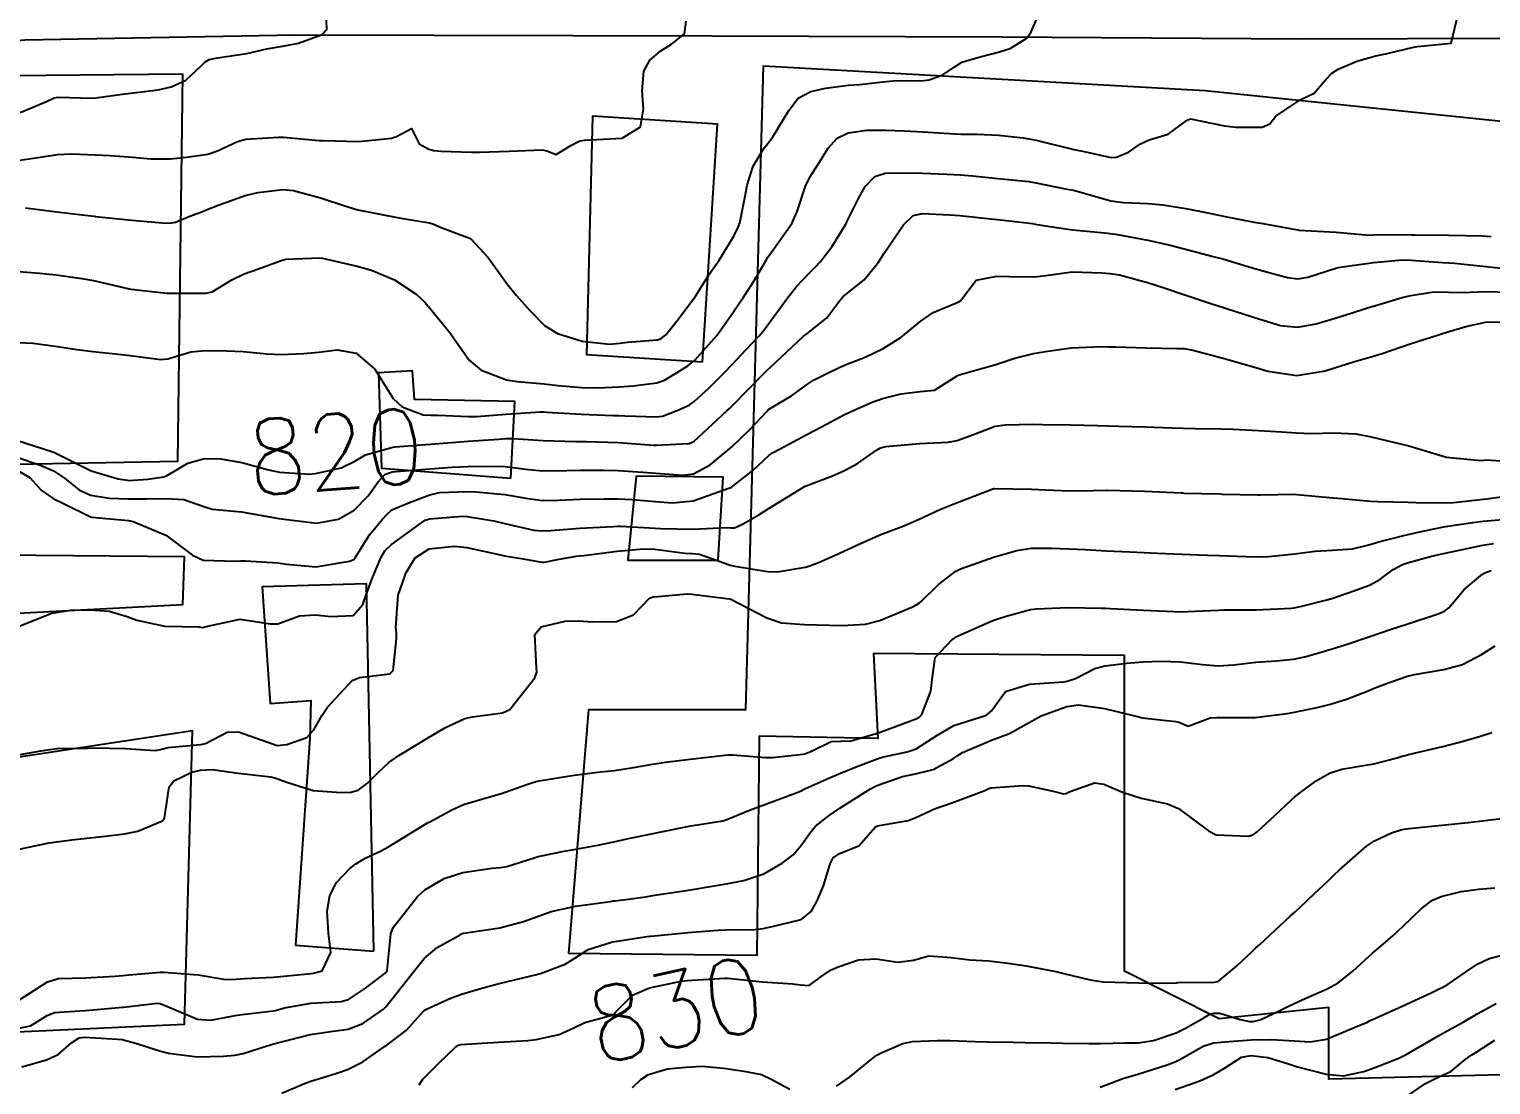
# Model space of a CAD drawing. Header units: metres. Extents: x 307586 to 320046, y 7427249 to 7434250.
# Drawn here: x 319479.4 to 319557.1, y 7428803.8 to 7428859.9 of the extents above; entities that cross this region are included whole.
import ezdxf
from ezdxf.enums import TextEntityAlignment as Align

# ---------------------------------------------------------------- set-up
doc = ezdxf.new("R2010")
doc.units = ezdxf.units.M
doc.header["$MEASUREMENT"] = 0
for name, color, linetype in [('Cotas', 45, 'Continuous'), ('Curvas de Nivel 1m', 11, 'Continuous'), ('Curvas de Nivel 5m', 15, 'Continuous'), ('Edificações', 30, 'Continuous'), ('Vias Primárias', 230, 'Continuous')]:
    doc.layers.add(name, color=color, linetype=linetype)
doc.styles.add('Style-STANDARD', font='STANDARD.shx')

msp = doc.modelspace()

# ---------------------------------------------------------------- linework, layer by layer
at = {"layer": 'Curvas de Nivel 1m', "flags": 128}
for points, elevation in [([(319478.817, 7428846.999), (319479.932, 7428846.908), (319480.815, 7428846.806), (319482.192, 7428846.616), (319482.811, 7428846.509), (319484.697, 7428846.078), (319484.804, 7428846.056), (319485.583, 7428845.958), (319486.706, 7428845.846), (319486.802, 7428845.839), (319486.904, 7428845.837), (319488.802, 7428845.846), (319489.112, 7428845.915), (319490.167, 7428846.545), (319490.818, 7428846.868), (319491.572, 7428847.132), (319492.829, 7428847.6), (319493.054, 7428847.644), (319494.831, 7428847.718), (319494.975, 7428847.704), (319496.825, 7428847.27), (319497.576, 7428847.058), (319498.814, 7428846.54), (319499.956, 7428845.783), (319500.395, 7428845.372), (319500.794, 7428844.921), (319501.724, 7428843.761), (319502.768, 7428842.285), (319503.421, 7428841.743), (319504.755, 7428841.232), (319505.331, 7428841.145), (319506.753, 7428841.015), (319507.506, 7428840.938), (319508.75, 7428840.825), (319509.607, 7428840.81), (319510.751, 7428840.863), (319511.486, 7428840.909), (319512.755, 7428841.074), (319513.16, 7428841.223), (319513.828, 7428841.619), (319514.394, 7428841.986), (319514.77, 7428842.288), (319515.941, 7428843.593), (319516.795, 7428844.797), (319517.11, 7428845.267), (319517.326, 7428845.575), (319517.91, 7428846.476), (319518.539, 7428847.563), (319518.644, 7428847.752), (319518.838, 7428848.022), (319519.929, 7428849.544), (319520.215, 7428850.187), (319520.647, 7428851.534), (319520.888, 7428852.003), (319521.478, 7428852.944), (319521.838, 7428853.521), (319522.34, 7428854.084), (319522.911, 7428854.352), (319523.919, 7428854.494), (319524.913, 7428854.5), (319525.9, 7428854.463), (319526.912, 7428854.407), (319528.026, 7428854.335), (319528.911, 7428854.293), (319529.775, 7428854.29), (319530.911, 7428854.24), (319532.213, 7428854.093), (319532.912, 7428853.965), (319534.764, 7428853.513), (319534.905, 7428853.479), (319535.464, 7428853.362), (319536.655, 7428853.098), (319536.9, 7428853.047), (319537.176, 7428853.061), (319537.81, 7428853.331), (319538.465, 7428853.769), (319538.913, 7428853.983), (319539.934, 7428854.288), (319540.929, 7428855.028), (319541.117, 7428855.101), (319542.925, 7428854.738), (319543.525, 7428854.663), (319544.924, 7428854.666), (319545.339, 7428854.831), (319545.655, 7428855.239), (319546.942, 7428856.121), (319547.689, 7428856.469), (319548.325, 7428857.206), (319548.634, 7428857.526), (319548.958, 7428857.744), (319549.947, 7428858.17), (319550.966, 7428858.451), (319551.562, 7428858.569), (319552.97, 7428858.907), (319553.173, 7428858.946), (319554.973, 7428859.13), (319555.364, 7428860.758)], 818), ([(319478.886, 7428852.901), (319479.863, 7428853.051), (319480.891, 7428853.2), (319481.648, 7428853.246), (319482.891, 7428853.197), (319483.718, 7428853.154), (319484.889, 7428853.064), (319485.862, 7428852.981), (319486.889, 7428852.983), (319487.758, 7428853.063), (319488.893, 7428853.23), (319489.4, 7428853.408), (319490.462, 7428853.897), (319490.904, 7428854.02), (319492.64, 7428854.138), (319492.906, 7428854.135), (319494.795, 7428853.96), (319494.904, 7428853.96), (319495.017, 7428853.961), (319496.904, 7428853.897), (319498.64, 7428854.068), (319498.907, 7428854.172), (319499.714, 7428854.591), (319500.11, 7428853.782), (319500.626, 7428853.5), (319500.9, 7428853.428), (319501.275, 7428853.391), (319502.899, 7428853.337), (319503.316, 7428853.328), (319504.899, 7428853.387), (319506.65, 7428853.453), (319506.9, 7428853.395), (319507.393, 7428853.2), (319508.176, 7428853.687), (319508.653, 7428853.935), (319508.906, 7428853.968), (319509.217, 7428853.986), (319510.907, 7428854.076), (319511.883, 7428854.67), (319512.042, 7428855.639), (319511.978, 7428856.598), (319512.055, 7428857.639), (319512.375, 7428858.22), (319512.964, 7428858.718), (319513.526, 7428859.066), (319514.225, 7428859.617), (319514.304, 7428860.296)], 816), ([(319479.188, 7428850.366), (319480.854, 7428850.155), (319482.204, 7428849.996), (319482.852, 7428849.927), (319482.92, 7428849.922), (319484.85, 7428849.725), (319486.475, 7428849.571), (319486.849, 7428849.558), (319487.173, 7428849.614), (319487.927, 7428849.929), (319488.594, 7428850.184), (319488.857, 7428850.286), (319489.484, 7428850.536), (319490.864, 7428851.026), (319491.551, 7428851.198), (319492.868, 7428851.354), (319493.431, 7428851.3), (319494.869, 7428850.914), (319496.228, 7428850.464), (319496.86, 7428850.277), (319498.762, 7428849.893), (319498.854, 7428849.874), (319499.363, 7428849.792), (319500.663, 7428849.585), (319500.85, 7428849.52), (319501.29, 7428849.324), (319502.843, 7428848.749), (319503.778, 7428847.741), (319504.812, 7428846.307), (319505.294, 7428845.723), (319506.006, 7428844.922), (319506.787, 7428844.122), (319507.465, 7428843.693), (319508.779, 7428843.282), (319510.242, 7428843.123), (319510.778, 7428843.187), (319511.184, 7428843.24), (319512.78, 7428843.366), (319512.975, 7428843.435), (319513.219, 7428843.626), (319513.914, 7428844.497), (319514.754, 7428845.61), (319514.779, 7428845.635), (319514.804, 7428845.679), (319515.548, 7428846.873), (319516.067, 7428847.591), (319516.846, 7428848.863), (319517.08, 7428849.348), (319517.164, 7428849.577), (319517.45, 7428850.998), (319517.549, 7428851.573), (319517.872, 7428852.592), (319518.463, 7428853.564), (319518.659, 7428853.809), (319518.909, 7428854.139), (319519.768, 7428855.547), (319520.266, 7428856.207), (319520.938, 7428856.558), (319521.723, 7428856.74), (319522.944, 7428856.887), (319523.517, 7428856.932), (319524.947, 7428857.095), (319525.31, 7428857.122), (319526.948, 7428857.146), (319527.231, 7428857.175), (319527.955, 7428857.45), (319528.546, 7428857.856), (319528.96, 7428858.11), (319529.938, 7428858.401), (319530.965, 7428858.66), (319531.531, 7428858.84), (319532.412, 7428859.396), (319532.651, 7428859.72), (319532.99, 7428860.505)], 817), ([(319478.771, 7428843.218), (319479.605, 7428843.192), (319480.768, 7428843.016), (319481.916, 7428842.848), (319482.764, 7428842.742), (319484.142, 7428842.596), (319484.761, 7428842.525), (319486.393, 7428842.311), (319486.759, 7428842.35), (319487.978, 7428842.715), (319488.766, 7428842.794), (319489.891, 7428842.778), (319490.766, 7428842.74), (319492.029, 7428842.613), (319492.764, 7428842.576), (319493.992, 7428842.636), (319494.771, 7428842.707), (319495.761, 7428842.824), (319496.771, 7428842.655), (319497.763, 7428841.81), (319498.74, 7428840.242), (319499.218, 7428839.793), (319500.328, 7428839.375), (319500.729, 7428839.354), (319501.135, 7428839.36), (319502.728, 7428839.284), (319503.18, 7428839.294), (319504.73, 7428839.413), (319506.562, 7428839.533), (319506.731, 7428839.533), (319506.906, 7428839.524), (319508.73, 7428839.418), (319510.421, 7428839.346), (319510.73, 7428839.333), (319511.057, 7428839.319), (319512.729, 7428839.267), (319513.049, 7428839.308), (319513.863, 7428839.619), (319514.461, 7428839.889), (319514.74, 7428840.076), (319515.538, 7428840.811), (319516.314, 7428841.587), (319516.768, 7428842.073), (319517.493, 7428842.855), (319518.187, 7428843.566), (319518.457, 7428843.892), (319518.791, 7428844.355), (319519.662, 7428845.547), (319520.164, 7428846.188), (319520.823, 7428846.892), (319521.15, 7428847.205), (319521.455, 7428847.524), (319522.056, 7428848.303), (319522.795, 7428849.511), (319522.814, 7428849.55), (319522.855, 7428849.639), (319523.479, 7428850.898), (319523.821, 7428851.501), (319524.336, 7428852.048), (319524.89, 7428852.223), (319525.648, 7428852.236), (319526.891, 7428852.219), (319528.169, 7428852.169), (319528.89, 7428852.127), (319529.533, 7428852.074), (319530.888, 7428851.927), (319532.513, 7428851.767), (319532.886, 7428851.711), (319534.566, 7428851.373), (319534.882, 7428851.309), (319534.958, 7428851.293), (319536.874, 7428850.749), (319537.555, 7428850.651), (319538.872, 7428850.603), (319539.651, 7428850.528), (319540.869, 7428850.333), (319542.027, 7428850.117), (319542.863, 7428849.939), (319544.492, 7428849.62), (319544.857, 7428849.554), (319546.718, 7428849.222), (319546.83, 7428849.197), (319546.853, 7428849.197), (319546.878, 7428849.195), (319548.852, 7428849.09), (319550.605, 7428848.929), (319550.851, 7428848.938), (319551.07, 7428848.949), (319552.851, 7428848.942), (319553.061, 7428848.938), (319554.851, 7428848.92), (319556.634, 7428848.886), (319556.851, 7428848.876), (319557.092, 7428848.856)], 819), ([(319478.699, 7428837.14), (319480.023, 7428836.69), (319480.689, 7428836.394), (319481.271, 7428836.004), (319482.058, 7428835.378), (319482.674, 7428835.103), (319483.646, 7428834.954), (319484.672, 7428834.915), (319485.623, 7428834.906), (319486.673, 7428834.922), (319487.612, 7428834.871), (319488.669, 7428834.502), (319489.119, 7428834.365), (319490.666, 7428834.22), (319492.663, 7428833.87), (319494.66, 7428833.626), (319495.823, 7428833.833), (319496.668, 7428834.306), (319497.415, 7428835.074), (319497.93, 7428835.808), (319498.286, 7428836.207), (319498.691, 7428836.351), (319500.014, 7428836.459), (319500.694, 7428836.511), (319501.857, 7428836.597), (319502.696, 7428836.636), (319503.779, 7428836.656), (319504.696, 7428836.632), (319505.936, 7428836.47), (319506.693, 7428836.397), (319507.963, 7428836.418), (319508.694, 7428836.439), (319509.914, 7428836.442), (319510.694, 7428836.42), (319511.998, 7428836.332), (319512.693, 7428836.275), (319514.137, 7428836.17), (319514.692, 7428836.249), (319515.582, 7428836.714), (319516.622, 7428837.581), (319516.714, 7428837.665), (319517.69, 7428838.603), (319518.589, 7428839.561), (319518.659, 7428839.636), (319518.735, 7428839.696), (319519.899, 7428840.39), (319520.755, 7428841.003), (319521.076, 7428841.209), (319521.681, 7428841.521), (319522.4, 7428841.881), (319522.768, 7428842.036), (319523.824, 7428842.448), (319524.777, 7428842.9), (319525.713, 7428843.476), (319526.792, 7428844.37), (319527.433, 7428844.817), (319528.802, 7428845.376), (319528.896, 7428845.439), (319529.723, 7428846.523), (319530.823, 7428846.747), (319531.501, 7428846.724), (319532.823, 7428846.709), (319533.425, 7428846.786), (319534.829, 7428846.969), (319536.398, 7428846.916), (319536.828, 7428846.887), (319537.348, 7428846.815), (319538.824, 7428846.41), (319539.657, 7428846.143), (319540.818, 7428845.756), (319542.256, 7428845.276), (319542.81, 7428845.09), (319543.075, 7428845.001), (319544.801, 7428844.452), (319545.9, 7428844.13), (319546.795, 7428844.027), (319547.8, 7428844.208), (319548.803, 7428844.517), (319549.319, 7428844.678), (319550.813, 7428845.144), (319550.833, 7428845.149), (319550.893, 7428845.169), (319552.367, 7428845.605), (319552.819, 7428845.715), (319554.046, 7428845.913), (319554.821, 7428845.901), (319555.585, 7428845.883), (319556.821, 7428845.926), (319558.019, 7428845.89)], 821), ([(319478.689, 7428836.467), (319479.438, 7428836.029), (319480.023, 7428835.367), (319480.672, 7428834.938), (319481.285, 7428834.62), (319482.572, 7428833.991), (319482.662, 7428833.952), (319482.713, 7428833.938), (319484.66, 7428833.753), (319484.92, 7428833.705), (319486.648, 7428832.975), (319488.066, 7428831.926), (319488.63, 7428831.647), (319490.333, 7428831.598), (319490.63, 7428831.623), (319490.892, 7428831.625), (319492.629, 7428831.505), (319493.058, 7428831.436), (319494.627, 7428831.299), (319496.407, 7428831.591), (319496.641, 7428831.685), (319496.7, 7428831.762), (319496.73, 7428831.819), (319497.473, 7428832.994), (319498.15, 7428833.805), (319498.39, 7428834.079), (319498.668, 7428834.333), (319499.608, 7428834.722), (319500.676, 7428835.121), (319501.202, 7428835.24), (319502.678, 7428835.3), (319503.135, 7428835.289), (319504.677, 7428835.145), (319505.898, 7428834.935), (319506.674, 7428834.828), (319507.532, 7428834.834), (319508.675, 7428834.892), (319509.931, 7428834.917), (319510.676, 7428834.912), (319511.444, 7428834.873), (319512.674, 7428834.779), (319513.587, 7428834.708), (319514.675, 7428834.807), (319516.575, 7428835.474), (319516.682, 7428835.518), (319516.725, 7428835.537), (319516.783, 7428835.579), (319517.85, 7428836.414), (319518.708, 7428837.213), (319518.904, 7428837.363), (319519.265, 7428837.552), (319520.721, 7428838.325), (319521.505, 7428838.742), (319522.732, 7428839.401), (319522.805, 7428839.436), (319522.952, 7428839.508), (319524.186, 7428840.051), (319524.744, 7428840.236), (319525.731, 7428840.493), (319526.75, 7428840.624), (319527.51, 7428840.694), (319528.707, 7428841.441), (319528.739, 7428841.465), (319528.763, 7428841.475), (319528.817, 7428841.492), (319530.769, 7428842.043), (319531.779, 7428842.394), (319532.775, 7428842.643), (319533.415, 7428842.745), (319534.779, 7428842.943), (319536.439, 7428843.004), (319536.779, 7428842.991), (319537.136, 7428842.98), (319538.779, 7428842.934), (319540.384, 7428842.901), (319540.779, 7428842.893), (319541.246, 7428842.817), (319542.774, 7428842.396), (319543.962, 7428842.067), (319544.769, 7428841.831), (319545.216, 7428841.692), (319546.765, 7428841.463), (319548.267, 7428841.706), (319548.77, 7428841.868), (319549.773, 7428842.185), (319550.776, 7428842.482), (319551.306, 7428842.636), (319552.783, 7428843.15), (319554.295, 7428843.631), (319554.793, 7428843.782), (319555.824, 7428844.088), (319556.801, 7428844.303), (319557.581, 7428844.313)], 822), ([(319478.593, 7428828.04), (319480.601, 7428828.844), (319481.602, 7428829.001), (319482.603, 7428829.011), (319483.637, 7428828.945), (319484.6, 7428828.668), (319485.108, 7428828.472), (319486.595, 7428828.154), (319488.411, 7428828.106), (319488.595, 7428828.083), (319488.798, 7428828.12), (319490.599, 7428828.524), (319492.194, 7428828.277), (319492.597, 7428828.278), (319493.76, 7428828.699), (319494.602, 7428828.74), (319495.423, 7428828.659), (319496.602, 7428828.716), (319497.127, 7428829.296), (319497.303, 7428829.813), (319497.661, 7428830.776), (319498.102, 7428831.805), (319498.301, 7428832.149), (319498.65, 7428832.492), (319500.43, 7428833.773), (319500.664, 7428833.856), (319502.425, 7428833.992), (319502.665, 7428833.98), (319504.078, 7428833.736), (319504.662, 7428833.61), (319506.206, 7428833.254), (319506.658, 7428833.209), (319507.12, 7428833.233), (319508.66, 7428833.358), (319510.451, 7428833.443), (319510.661, 7428833.461), (319510.842, 7428833.467), (319512.66, 7428833.361), (319512.948, 7428833.339), (319514.66, 7428833.298), (319516.463, 7428833.385), (319516.661, 7428833.373), (319516.871, 7428833.368), (319517.294, 7428833.574), (319518.165, 7428834.068), (319518.671, 7428834.387), (319520.541, 7428835.532), (319520.631, 7428835.583), (319520.684, 7428835.604), (319522.078, 7428836.13), (319522.696, 7428836.404), (319523.418, 7428836.787), (319524.427, 7428837.493), (319524.606, 7428837.599), (319524.714, 7428837.645), (319524.916, 7428837.688), (319526.717, 7428837.855), (319528.237, 7428837.925), (319528.719, 7428838.009), (319529.665, 7428838.368), (319530.727, 7428838.778), (319531.283, 7428838.849), (319532.728, 7428838.873), (319533.243, 7428838.87), (319534.728, 7428838.846), (319536.185, 7428838.806), (319536.727, 7428838.789), (319537.289, 7428838.773), (319538.727, 7428838.732), (319540.116, 7428838.689), (319540.727, 7428838.67), (319541.354, 7428838.656), (319542.727, 7428838.631), (319543.377, 7428838.613), (319544.726, 7428838.546), (319545.963, 7428838.469), (319546.725, 7428838.415), (319547.545, 7428838.392), (319548.725, 7428838.42), (319549.906, 7428838.363), (319550.723, 7428838.199), (319551.974, 7428837.904), (319552.719, 7428837.731), (319554.713, 7428837.13), (319556.562, 7428836.953), (319556.712, 7428836.966), (319556.832, 7428836.978), (319558.711, 7428836.865)], 823), ([(319478.505, 7428821.255), (319480.005, 7428821.515), (319480.509, 7428821.6), (319480.877, 7428821.639), (319482.51, 7428821.668), (319482.82, 7428821.677), (319484.51, 7428821.642), (319486.099, 7428821.536), (319486.51, 7428821.631), (319486.758, 7428821.69), (319488.512, 7428821.852), (319488.767, 7428821.916), (319489.91, 7428822.511), (319490.523, 7428822.534), (319492.367, 7428821.871), (319492.512, 7428821.817), (319492.574, 7428821.808), (319493.084, 7428821.864), (319494.139, 7428822.233), (319494.525, 7428822.632), (319494.959, 7428823.421), (319495.25, 7428823.839), (319496.557, 7428825.254), (319496.949, 7428825.426), (319498.561, 7428825.619), (319498.733, 7428825.797), (319498.914, 7428827.469), (319498.906, 7428827.795), (319498.883, 7428828.083), (319499.003, 7428829.794), (319499.422, 7428830.997), (319499.906, 7428831.781), (319500.648, 7428832.263), (319502.004, 7428832.402), (319502.649, 7428832.33), (319504.439, 7428831.938), (319504.644, 7428831.883), (319504.777, 7428831.861), (319505.642, 7428831.715), (319506.641, 7428831.553), (319506.785, 7428831.554), (319507.461, 7428831.692), (319508.459, 7428831.867), (319508.645, 7428831.887), (319508.876, 7428831.907), (319510.648, 7428832.126), (319512.034, 7428832.251), (319512.649, 7428832.23), (319514.23, 7428832.031), (319514.647, 7428832.01), (319515.015, 7428831.973), (319516.111, 7428831.588), (319516.64, 7428831.386), (319516.891, 7428831.326), (319518.635, 7428831.049), (319519.16, 7428831.027), (319520.639, 7428831.287), (319520.834, 7428831.334), (319521.345, 7428831.523), (319522.236, 7428831.925), (319522.649, 7428832.116), (319523.602, 7428832.552), (319524.658, 7428833.02), (319525.869, 7428833.472), (319526.666, 7428833.809), (319527.784, 7428834.337), (319528.675, 7428834.693), (319530.522, 7428835.412), (319530.635, 7428835.459), (319530.684, 7428835.468), (319532.646, 7428835.428), (319532.683, 7428835.422), (319533.416, 7428835.383), (319534.683, 7428835.337), (319535.943, 7428835.351), (319536.652, 7428835.372), (319536.683, 7428835.376), (319538.693, 7428835.32), (319540.625, 7428835.224), (319540.692, 7428835.224), (319540.762, 7428835.219), (319542.691, 7428835.17), (319542.794, 7428835.166), (319544.691, 7428835.119), (319544.823, 7428835.116), (319546.692, 7428835.151), (319546.765, 7428835.146), (319548.689, 7428834.963), (319548.946, 7428834.939), (319550.687, 7428834.784), (319551.083, 7428834.77), (319552.687, 7428834.731), (319553.108, 7428834.724), (319554.686, 7428834.696), (319555.092, 7428834.719), (319556.69, 7428834.896), (319556.872, 7428834.917), (319558.143, 7428835.086)], 824), ([(319478.483, 7428808.038), (319480.365, 7428809.248), (319480.955, 7428809.416), (319482.368, 7428809.466), (319483.955, 7428809.552), (319484.369, 7428809.59), (319484.7, 7428809.627), (319486.371, 7428809.765), (319486.543, 7428809.767), (319488.37, 7428809.626), (319489.84, 7428809.37), (319490.368, 7428809.38), (319490.832, 7428809.422), (319492.369, 7428809.502), (319494.205, 7428809.676), (319494.371, 7428809.694), (319494.496, 7428809.714), (319494.97, 7428809.834), (319495.414, 7428810.798), (319495.298, 7428811.831), (319495.234, 7428813.008), (319495.371, 7428813.831), (319495.723, 7428814.534), (319496.437, 7428815.263), (319496.748, 7428815.509), (319497.241, 7428815.812), (319498.054, 7428816.199), (319498.452, 7428816.406), (319499.312, 7428816.936), (319500.471, 7428817.646), (319500.552, 7428817.689), (319500.713, 7428817.768), (319501.848, 7428818.388), (319502.482, 7428818.676), (319503.811, 7428819.062), (319504.488, 7428819.261), (319505.793, 7428819.71), (319506.313, 7428819.885), (319506.496, 7428819.927), (319508.014, 7428820.171), (319508.502, 7428820.254), (319509.763, 7428820.402), (319510.505, 7428820.47), (319511.516, 7428820.632), (319512.511, 7428820.817), (319513.208, 7428820.924), (319514.515, 7428821.081), (319514.984, 7428821.135), (319516.519, 7428821.316), (319516.782, 7428821.315), (319518.517, 7428821.17), (319518.898, 7428821.174), (319520.52, 7428821.35), (319520.669, 7428821.38), (319521.014, 7428821.525), (319522.023, 7428822.02), (319522.528, 7428822.029), (319523.08, 7428822.056), (319524.533, 7428822.483), (319526.149, 7428823.074), (319526.541, 7428823.22), (319526.693, 7428823.307), (319526.828, 7428823.457), (319527.319, 7428824.689), (319527.397, 7428825.452), (319527.551, 7428826.478), (319528.448, 7428827.441), (319528.535, 7428827.499), (319528.594, 7428827.537), (319528.804, 7428827.646), (319530.603, 7428828.442), (319531.324, 7428828.685), (319532.609, 7428829.024), (319532.921, 7428829.075), (319534.611, 7428829.137), (319536.366, 7428829.099), (319536.61, 7428829.097), (319536.859, 7428829.089), (319538.61, 7428829.003), (319540.242, 7428828.928), (319540.609, 7428828.913), (319540.979, 7428828.917), (319542.61, 7428829), (319542.872, 7428829.005), (319544.61, 7428829.006), (319546.491, 7428829.101), (319546.612, 7428829.113), (319546.698, 7428829.133), (319547.039, 7428829.216), (319548.292, 7428829.529), (319548.619, 7428829.619), (319549.792, 7428830.016), (319550.63, 7428830.332), (319551.175, 7428830.624), (319551.88, 7428831.158), (319552.379, 7428831.419), (319552.647, 7428831.51), (319553.927, 7428831.86), (319554.652, 7428832.033), (319555.817, 7428832.275), (319556.656, 7428832.445), (319557.221, 7428832.531)], 826), ([(319478.333, 7428806.687), (319479.456, 7428806.903), (319480.345, 7428807.462), (319480.729, 7428807.624), (319482.349, 7428807.726), (319482.602, 7428807.733), (319484.352, 7428807.896), (319484.41, 7428807.901), (319484.86, 7428807.955), (319486.187, 7428808.109), (319486.354, 7428808.094), (319486.742, 7428807.936), (319488.343, 7428807.263), (319489.042, 7428807.21), (319490.346, 7428807.455), (319490.718, 7428807.516), (319492.35, 7428807.704), (319492.489, 7428807.73), (319492.961, 7428807.861), (319494.356, 7428808.111), (319495.971, 7428808.209), (319496.358, 7428808.315), (319497.266, 7428808.909), (319498.373, 7428809.769), (319498.4, 7428809.8), (319498.417, 7428809.843), (319498.608, 7428811.797), (319498.737, 7428812.133), (319500.026, 7428813.776), (319500.427, 7428814.135), (319501.451, 7428814.742), (319502.436, 7428815.065), (319504.005, 7428815.293), (319504.439, 7428815.317), (319504.78, 7428815.376), (319505.847, 7428815.706), (319506.289, 7428815.858), (319506.446, 7428815.907), (319507.921, 7428816.215), (319508.452, 7428816.304), (319509.607, 7428816.511), (319510.458, 7428816.687), (319511.249, 7428816.855), (319512.465, 7428817.11), (319512.891, 7428817.199), (319514.472, 7428817.527), (319514.532, 7428817.539), (319514.909, 7428817.596), (319516.25, 7428817.807), (319516.476, 7428817.872), (319517.681, 7428818.368), (319518.484, 7428818.667), (319520.295, 7428819.337), (319520.492, 7428819.438), (319520.549, 7428819.473), (319520.646, 7428819.528), (319521.927, 7428820.09), (319522.505, 7428820.327), (319523.338, 7428820.67), (319524.517, 7428821.115), (319524.8, 7428821.196), (319526.057, 7428821.465), (319526.525, 7428821.631), (319527.636, 7428822.345), (319528.537, 7428822.875), (319530.263, 7428823.414), (319530.545, 7428823.645), (319531.279, 7428824.68), (319532.56, 7428825.059), (319534.381, 7428825.191), (319534.561, 7428825.224), (319534.997, 7428825.363), (319536.021, 7428825.898), (319536.573, 7428826.044), (319537.726, 7428826.184), (319538.582, 7428826.248), (319539.556, 7428826.278), (319540.583, 7428826.252), (319541.745, 7428826.114), (319542.581, 7428826.04), (319543.412, 7428826.093), (319544.583, 7428826.227), (319545.663, 7428826.309), (319546.585, 7428826.393), (319547.264, 7428826.535), (319548.59, 7428826.919), (319549.439, 7428827.187), (319550.597, 7428827.578), (319551.78, 7428827.98), (319552.604, 7428828.255), (319554.281, 7428828.804), (319554.611, 7428828.942), (319554.853, 7428829.126), (319555.655, 7428830.087), (319556.64, 7428830.909), (319556.757, 7428830.983), (319557.092, 7428831.096)], 827), ([(319479.006, 7428804.725), (319480.314, 7428805.104), (319480.937, 7428805.383), (319481.64, 7428805.997), (319482.052, 7428806.268), (319482.328, 7428806.304), (319484.084, 7428806.207), (319484.326, 7428806.177), (319485.168, 7428805.952), (319486.319, 7428805.589), (319486.799, 7428805.454), (319488.316, 7428805.268), (319489.713, 7428805.295), (319490.317, 7428805.344), (319490.759, 7428805.445), (319492.093, 7428805.872), (319492.279, 7428805.915), (319492.324, 7428805.928), (319493.853, 7428806.324), (319494.332, 7428806.443), (319495.541, 7428806.622), (319496.337, 7428806.732), (319497.126, 7428807.027), (319498.214, 7428807.801), (319498.291, 7428807.863), (319498.354, 7428807.921), (319499.823, 7428809.778), (319500.384, 7428810.495), (319501.077, 7428811.078), (319502.288, 7428811.751), (319502.355, 7428811.798), (319502.404, 7428811.822), (319502.489, 7428811.834), (319504.407, 7428812.116), (319505.664, 7428812.453), (319506.413, 7428812.725), (319507.129, 7428812.98), (319508.419, 7428813.273), (319510.293, 7428813.523), (319510.422, 7428813.544), (319510.518, 7428813.553), (319511.239, 7428813.642), (319512.27, 7428813.786), (319512.425, 7428813.813), (319512.645, 7428813.846), (319514.428, 7428814.124), (319515.689, 7428814.329), (319516.432, 7428814.451), (319517.372, 7428814.632), (319518.437, 7428814.986), (319519.406, 7428815.546), (319519.989, 7428815.998), (319520.458, 7428816.541), (319520.857, 7428817.136), (319521.187, 7428817.523), (319521.901, 7428818.093), (319522.483, 7428818.483), (319524.074, 7428819.486), (319524.344, 7428819.633), (319524.496, 7428819.696), (319525.812, 7428820.158), (319526.506, 7428820.302), (319527.433, 7428820.527), (319528.518, 7428821.111), (319528.705, 7428821.252), (319528.995, 7428821.433), (319530.53, 7428822.088), (319531.494, 7428822.439), (319532.539, 7428823.024), (319533.179, 7428823.38), (319534.548, 7428823.882), (319535.167, 7428823.972), (319536.547, 7428823.776), (319538.367, 7428823.322), (319538.543, 7428823.279), (319540.331, 7428823.083), (319540.54, 7428823.021), (319540.997, 7428822.826), (319542.167, 7428823.274), (319542.513, 7428823.301), (319542.543, 7428823.298), (319544.488, 7428823.296), (319544.544, 7428823.3), (319546.259, 7428823.512), (319546.548, 7428823.554), (319547.917, 7428823.842), (319548.555, 7428824.005), (319549.459, 7428824.287), (319550.566, 7428824.717), (319550.882, 7428824.853), (319551.667, 7428825.159), (319552.342, 7428825.386), (319552.576, 7428825.463), (319553.013, 7428825.579), (319554.58, 7428825.838), (319555.578, 7428826.115), (319556.588, 7428826.635), (319556.873, 7428826.814), (319557.315, 7428827.093)], 828), ([(319492.819, 7428803.338), (319494.023, 7428803.844), (319494.304, 7428803.948), (319495.737, 7428804.397), (319496.311, 7428804.593), (319497.125, 7428805.001), (319498.259, 7428805.801), (319498.299, 7428805.825), (319498.323, 7428805.837), (319499.438, 7428806.682), (319500.352, 7428807.692), (319500.391, 7428807.731), (319500.473, 7428807.769), (319501.756, 7428808.359), (319502.361, 7428808.589), (319503.579, 7428808.946), (319504.367, 7428809.159), (319504.814, 7428809.27), (319506.372, 7428809.643), (319506.415, 7428809.657), (319506.564, 7428809.698), (319507.881, 7428810.184), (319508.385, 7428810.506), (319509.1, 7428810.962), (319510.399, 7428811.369), (319510.634, 7428811.413), (319512.106, 7428811.633), (319512.367, 7428811.667), (319512.403, 7428811.673), (319512.45, 7428811.675), (319514.406, 7428811.861), (319515.999, 7428811.993), (319516.407, 7428812.012), (319517.95, 7428812.022), (319518.408, 7428812.086), (319519.105, 7428812.245), (319520.413, 7428812.563), (319520.953, 7428812.99), (319521.262, 7428813.522), (319521.607, 7428814.342), (319521.97, 7428815.515), (319522.127, 7428815.833), (319522.451, 7428816.062), (319523.481, 7428816.471), (319524.379, 7428817.481), (319524.473, 7428817.533), (319526.114, 7428817.826), (319526.478, 7428817.96), (319527.5, 7428818.432), (319528.486, 7428818.769), (319530.185, 7428819.415), (319530.392, 7428819.514), (319530.495, 7428819.553), (319532.217, 7428819.673), (319532.497, 7428819.67), (319533.818, 7428819.37), (319534.364, 7428819.234), (319534.492, 7428819.252), (319534.566, 7428819.286), (319534.719, 7428819.358), (319536.02, 7428819.825), (319536.499, 7428819.748), (319537.497, 7428819.33), (319538.49, 7428818.998), (319539.888, 7428818.7), (319540.485, 7428818.454), (319542.069, 7428817.274), (319542.471, 7428817.053), (319544.215, 7428816.989), (319544.471, 7428817.073), (319544.567, 7428817.144), (319544.668, 7428817.238), (319545.606, 7428818.104), (319546.49, 7428818.918), (319546.649, 7428819.061), (319546.835, 7428819.217), (319547.785, 7428819.926), (319548.51, 7428820.338), (319549.153, 7428820.55), (319550.517, 7428820.77), (319550.858, 7428820.827), (319552.091, 7428821.154), (319552.426, 7428821.249), (319552.524, 7428821.277), (319552.703, 7428821.326), (319554.529, 7428821.759), (319555.605, 7428822.037), (319556.535, 7428822.307), (319557.137, 7428822.494)], 829), ([(319522.305, 7428803.711), (319522.996, 7428804.186), (319524.321, 7428805.27), (319524.445, 7428805.355), (319524.672, 7428805.477), (319525.828, 7428805.968), (319526.332, 7428806.075), (319527.655, 7428806.125), (319528.333, 7428806.122), (319529.67, 7428806.083), (319530.333, 7428806.063), (319531.692, 7428806.037), (319532.332, 7428806.028), (319533.703, 7428805.999), (319534.332, 7428805.984), (319535.708, 7428805.97), (319536.332, 7428805.97), (319537.662, 7428805.998), (319538.333, 7428806.009), (319539.151, 7428806.124), (319540.345, 7428806.541), (319540.854, 7428806.779), (319541.726, 7428807.276), (319542.113, 7428807.515), (319542.356, 7428807.585), (319542.67, 7428807.579), (319543.762, 7428807.249), (319544.253, 7428807.143), (319544.352, 7428807.14), (319544.444, 7428807.148), (319544.813, 7428807.235), (319545.862, 7428807.721), (319546.36, 7428807.965), (319547.212, 7428808.364), (319548.37, 7428808.872), (319548.965, 7428809.191), (319549.746, 7428809.816), (319550.392, 7428810.422), (319550.789, 7428810.775), (319551.246, 7428811.162), (319551.865, 7428811.699), (319552.414, 7428812.212), (319553.397, 7428813.135), (319553.976, 7428813.58), (319554.433, 7428813.781), (319555.507, 7428814.039), (319556.439, 7428814.168), (319557.284, 7428814.248)], 831), ([(319536.306, 7428803.655), (319537.52, 7428804.118), (319538.313, 7428804.341), (319539.874, 7428804.845), (319540.329, 7428805.015), (319540.518, 7428805.1), (319540.834, 7428805.285), (319541.783, 7428805.831), (319542.34, 7428806.007), (319543.169, 7428806.085), (319544.342, 7428806.162), (319545.393, 7428806.179), (319546.342, 7428806.134), (319547.483, 7428806.067), (319548.343, 7428806.198), (319550.116, 7428806.939), (319550.352, 7428807.038), (319550.445, 7428807.076), (319550.636, 7428807.167), (319551.808, 7428807.706), (319552.361, 7428807.961), (319553.908, 7428808.667), (319554.371, 7428808.892), (319554.524, 7428808.966), (319554.804, 7428809.116), (319555.732, 7428809.757), (319556.39, 7428810.209), (319556.993, 7428810.494), (319558.4, 7428810.859)], 832), ([(319540.306, 7428803.52), (319541.608, 7428803.983), (319542.319, 7428804.31), (319542.929, 7428804.656), (319543.822, 7428805.248), (319544.334, 7428805.34), (319545.224, 7428805.231), (319546.328, 7428804.883), (319546.804, 7428804.737), (319548.32, 7428804.335), (319549.255, 7428804.25), (319550.322, 7428804.475), (319550.827, 7428804.663), (319552.095, 7428805.152), (319552.26, 7428805.225), (319552.334, 7428805.256), (319552.575, 7428805.386), (319554.346, 7428806.414), (319554.8, 7428806.664), (319555.602, 7428807.108), (319556.077, 7428807.381), (319556.357, 7428807.549), (319557.36, 7428808.093)], 833), ([(319552.598, 7428803.146), (319553.603, 7428803.841), (319554.319, 7428804.194), (319554.952, 7428804.485), (319555.698, 7428805.106), (319556.068, 7428805.371), (319556.337, 7428805.529), (319557.287, 7428806.147)], 834), ([(319511.455, 7428803.638), (319511.891, 7428804.051), (319512.31, 7428804.315), (319513.319, 7428804.62), (319514.314, 7428804.719), (319515.149, 7428804.758), (319516.314, 7428804.665), (319517.373, 7428804.509), (319518.311, 7428804.322), (319518.824, 7428804.068), (319519.826, 7428803.537)], 831)]:
    msp.add_lwpolyline(points, dxfattribs=dict(at, elevation=elevation))
at = {"layer": 'Curvas de Nivel 5m', "flags": 128}
for points, elevation in [([(319478.917, 7428855.44), (319480.301, 7428856.019), (319480.719, 7428856.22), (319480.927, 7428856.258), (319482.712, 7428856.207), (319482.926, 7428856.217), (319484.47, 7428856.434), (319484.931, 7428856.487), (319486.237, 7428856.647), (319486.936, 7428856.802), (319487.714, 7428857.16), (319488.537, 7428857.924), (319488.741, 7428858.136), (319488.956, 7428858.252), (319489.394, 7428858.35), (319490.96, 7428858.571), (319492.023, 7428858.819), (319492.964, 7428858.988), (319493.707, 7428859.121), (319494.97, 7428859.58), (319495.207, 7428859.846), (319495.144, 7428861.704)], 815), ([(319478.713, 7428838.032), (319480.704, 7428837.385), (319481.906, 7428836.786), (319482.689, 7428836.402), (319484.117, 7428835.976), (319484.607, 7428835.896), (319484.682, 7428835.892), (319485.693, 7428835.955), (319486.55, 7428836.077), (319486.686, 7428836.138), (319487.818, 7428836.807), (319488.7, 7428837.06), (319489.561, 7428837.046), (319490.697, 7428836.844), (319492.107, 7428836.461), (319492.69, 7428836.333), (319494.313, 7428836.229), (319494.689, 7428836.271), (319495.97, 7428836.555), (319496.699, 7428836.912), (319497.271, 7428837.247), (319498.711, 7428837.655), (319498.841, 7428837.668), (319500.236, 7428837.777), (319500.713, 7428837.818), (319502.506, 7428837.961), (319502.715, 7428837.975), (319504.359, 7428838.091), (319504.717, 7428838.118), (319505.111, 7428838.118), (319506.716, 7428838.003), (319508.432, 7428837.966), (319508.716, 7428837.96), (319508.99, 7428837.951), (319510.715, 7428837.897), (319512.575, 7428837.77), (319512.714, 7428837.769), (319514.476, 7428837.851), (319514.716, 7428837.951), (319516.471, 7428839.584), (319516.605, 7428839.712), (319516.737, 7428839.843), (319517.605, 7428840.716), (319518.438, 7428841.563), (319518.599, 7428841.728), (319518.766, 7428841.889), (319520.532, 7428843.534), (319520.785, 7428843.739), (319521.781, 7428844.533), (319522.531, 7428845.513), (319522.652, 7428845.664), (319522.807, 7428845.788), (319523.762, 7428846.557), (319524.53, 7428847.493), (319524.649, 7428847.677), (319524.838, 7428847.97), (319525.86, 7428849.475), (319526.369, 7428849.959), (319526.862, 7428850.068), (319528.299, 7428850.008), (319528.861, 7428849.967), (319530.479, 7428849.795), (319530.858, 7428849.75), (319532.712, 7428849.535), (319532.855, 7428849.514), (319533.634, 7428849.382), (319534.851, 7428849.208), (319536.557, 7428849.051), (319536.85, 7428849.018), (319537.231, 7428848.955), (319538.846, 7428848.656), (319539.957, 7428848.416), (319540.842, 7428848.186), (319542.324, 7428847.79), (319542.837, 7428847.656), (319544.169, 7428847.257), (319544.831, 7428847.063), (319546.278, 7428846.679), (319546.827, 7428846.61), (319547.344, 7428846.699), (319548.833, 7428847.174), (319548.954, 7428847.198), (319550.836, 7428847.473), (319552.385, 7428847.607), (319552.837, 7428847.6), (319554.503, 7428847.467), (319554.836, 7428847.452), (319555.146, 7428847.435), (319556.835, 7428847.259), (319558.402, 7428847.084)], 820), ([(319478.445, 7428816.203), (319479.933, 7428816.535), (319480.452, 7428816.628), (319481.665, 7428816.787), (319482.456, 7428816.873), (319483.451, 7428816.987), (319484.46, 7428817.107), (319485.169, 7428817.253), (319486.471, 7428817.795), (319486.545, 7428817.866), (319486.574, 7428817.939), (319486.824, 7428819.602), (319487.078, 7428819.934), (319488.031, 7428820.391), (319488.499, 7428820.502), (319489.124, 7428820.536), (319490.497, 7428820.342), (319492.233, 7428820.135), (319492.495, 7428820.076), (319493.081, 7428819.864), (319494.489, 7428819.421), (319495.963, 7428819.303), (319496.488, 7428819.328), (319496.871, 7428819.434), (319497.371, 7428819.811), (319497.932, 7428820.373), (319498.509, 7428820.904), (319499.034, 7428821.274), (319499.883, 7428821.78), (319500.527, 7428822.177), (319501.524, 7428822.77), (319502.538, 7428823.235), (319502.956, 7428823.328), (319504.541, 7428823.54), (319504.941, 7428823.724), (319506.26, 7428825.405), (319506.375, 7428825.703), (319506.362, 7428825.907), (319506.261, 7428827.705), (319506.597, 7428828.117), (319507.873, 7428828.414), (319508.6, 7428828.427), (319509.309, 7428828.378), (319510.6, 7428828.392), (319511.501, 7428828.744), (319512.36, 7428829.633), (319512.547, 7428829.698), (319512.614, 7428829.706), (319514.367, 7428829.863), (319514.616, 7428829.844), (319516.588, 7428829.606), (319516.613, 7428829.6), (319516.683, 7428829.579), (319518.603, 7428828.584), (319519.382, 7428828.329), (319520.6, 7428828.227), (319521.92, 7428828.197), (319522.6, 7428828.175), (319523.849, 7428828.249), (319524.602, 7428828.446), (319526.296, 7428829.15), (319526.611, 7428829.312), (319526.701, 7428829.37), (319526.797, 7428829.458), (319527.717, 7428830.358), (319528.637, 7428831.061), (319528.888, 7428831.188), (319529.539, 7428831.427), (319530.647, 7428831.807), (319531.884, 7428832.164), (319532.652, 7428832.282), (319533.735, 7428832.296), (319534.652, 7428832.258), (319535.508, 7428832.214), (319536.651, 7428832.155), (319537.884, 7428832.094), (319538.65, 7428832.059), (319539.368, 7428832.027), (319540.65, 7428831.969), (319542.009, 7428831.917), (319542.649, 7428831.892), (319544.065, 7428831.84), (319544.649, 7428831.831), (319545.255, 7428831.847), (319546.651, 7428831.988), (319547.734, 7428832.127), (319548.653, 7428832.177), (319549.729, 7428832.259), (319550.656, 7428832.481), (319551.182, 7428832.64), (319552.662, 7428833.015), (319552.771, 7428833.04), (319553.219, 7428833.144), (319554.403, 7428833.396), (319554.668, 7428833.438), (319556.122, 7428833.658), (319556.672, 7428833.724), (319557.933, 7428833.829)], 825), ([(319500.112, 7428803.773), (319500.306, 7428804.081), (319501.155, 7428804.921), (319502.03, 7428805.753), (319502.201, 7428805.875), (319502.325, 7428805.912), (319504.03, 7428806.022), (319504.328, 7428806.041), (319505.899, 7428806.135), (319506.33, 7428806.182), (319507.565, 7428806.457), (319508.34, 7428806.807), (319508.929, 7428807.087), (319510.35, 7428807.47), (319510.468, 7428807.532), (319510.579, 7428807.648), (319511.464, 7428808.536), (319512.366, 7428808.924), (319514.038, 7428809.274), (319514.37, 7428809.319), (319514.631, 7428809.337), (319516.372, 7428809.448), (319516.507, 7428809.443), (319518.37, 7428809.242), (319519.98, 7428809.147), (319520.368, 7428809.082), (319520.844, 7428809.05), (319521.472, 7428809.519), (319522.014, 7428809.878), (319522.381, 7428810.052), (319523.472, 7428810.409), (319524.388, 7428810.47), (319525.562, 7428810.292), (319526.387, 7428810.395), (319527.211, 7428810.631), (319528.389, 7428810.541), (319529.39, 7428810.423), (319530.387, 7428810.355), (319531.553, 7428810.23), (319532.384, 7428810.1), (319533.957, 7428809.789), (319534.378, 7428809.691), (319535.782, 7428809.346), (319536.372, 7428809.257), (319536.461, 7428809.25), (319538.372, 7428809.198), (319540.248, 7428809.168), (319540.372, 7428809.194), (319540.456, 7428809.206), (319542.372, 7428809.227), (319542.587, 7428809.267), (319543.558, 7428810.08), (319544.397, 7428810.865), (319544.589, 7428811.049), (319544.792, 7428811.236), (319545.629, 7428812.009), (319546.418, 7428812.735), (319546.671, 7428812.966), (319546.936, 7428813.215), (319547.704, 7428813.937), (319548.444, 7428814.638), (319548.734, 7428814.91), (319549.04, 7428815.191), (319550.466, 7428816.46), (319550.887, 7428816.748), (319551.796, 7428817.157), (319552.297, 7428817.329), (319552.475, 7428817.366), (319552.717, 7428817.388), (319554.477, 7428817.565), (319555.869, 7428817.716), (319556.48, 7428817.778), (319557.638, 7428817.932)], 830)]:
    msp.add_lwpolyline(points, dxfattribs=dict(at, elevation=elevation))
at = {"layer": 'Edificações', "elevation": 832.839}
msp.add_lwpolyline([(319557.637, 7428804.309), (319548.466, 7428804.071), (319548.466, 7428807.879), (319542.63, 7428807.284), (319537.606, 7428809.806), (319537.606, 7428826.581), (319524.266, 7428826.7), (319524.504, 7428822.179), (319518.191, 7428822.298), (319518.072, 7428810.639), (319508.067, 7428810.758), (319509.139, 7428823.726), (319517.476, 7428823.726), (319518.425, 7428857.923), (319541.89, 7428856.614), (319559.531, 7428854.793)], dxfattribs=at)
at = {"layer": 'Edificações'}
for points in [[(319477.753, 7428836.731), (319487.288, 7428836.906), (319487.551, 7428857.485), (319478.453, 7428857.397)], [(319515.168, 7428842.2), (319515.97, 7428854.813), (319509.335, 7428855.241), (319509.014, 7428842.574), (319515.168, 7428842.2)], [(319504.987, 7428836.006), (319505.205, 7428840.087), (319499.867, 7428840.195), (319499.758, 7428841.719), (319497.96, 7428841.61), (319498.124, 7428836.55), (319504.987, 7428836.006)], [(319516.002, 7428831.651), (319516.274, 7428836.058), (319511.644, 7428836.112), (319511.208, 7428831.651), (319516.002, 7428831.651)], [(319477.753, 7428828.78), (319487.551, 7428829.304), (319487.638, 7428831.838), (319477.753, 7428831.925)], [(319497.702, 7428810.87), (319497.324, 7428830.391), (319491.764, 7428830.229), (319492.196, 7428824.028), (319494.355, 7428824.19), (319494.301, 7428822.194), (319493.545, 7428811.193), (319497.702, 7428810.87)], [(319470.59, 7428806.216), (319487.638, 7428806.995), (319488.075, 7428822.576), (319478.278, 7428821.09)]]:
    msp.add_lwpolyline(points, dxfattribs=at)
at = {"layer": 'Vias Primárias', "elevation": 832.936}
msp.add_lwpolyline([(319366.592, 7428822.924), (319377.771, 7428830.11), (319382.145, 7428832.834), (319391.083, 7428837.245), (319398.701, 7428841.349), (319408.543, 7428844.378), (319423.772, 7428848.855), (319430.491, 7428850.779), (319441.45, 7428853.489), (319455.089, 7428856.424), (319465.95, 7428858.182), (319479.156, 7428859.301), (319493.534, 7428859.565), (319515.688, 7428859.512), (319531.081, 7428859.462), (319546.999, 7428859.355), (319563.933, 7428859.409)], dxfattribs=at)
msp.add_lwpolyline([(319366.592, 7428822.924), (319377.771, 7428830.11), (319382.145, 7428832.834), (319391.083, 7428837.245), (319398.701, 7428841.349), (319408.543, 7428844.378), (319423.772, 7428848.855), (319430.491, 7428850.779), (319441.45, 7428853.489), (319455.089, 7428856.424), (319465.95, 7428858.182), (319479.156, 7428859.301), (319493.534, 7428859.565), (319515.688, 7428859.512), (319531.081, 7428859.462), (319546.999, 7428859.355), (319563.933, 7428859.409)], dxfattribs=at)

# ---------------------------------------------------------------- texts
at = {"layer": 'Cotas', "style": 'Style-STANDARD'}
for s, rotation, p in [('820', 4.41496, (319495.681, 7428837.427, 820)), ('830', 12.05524, (319513.757, 7428807.78, 830))]:
    msp.add_text(s, height=4, rotation=rotation, dxfattribs=at).set_placement(p, align=Align.MIDDLE_CENTER)

doc.saveas('drawing.dxf')
